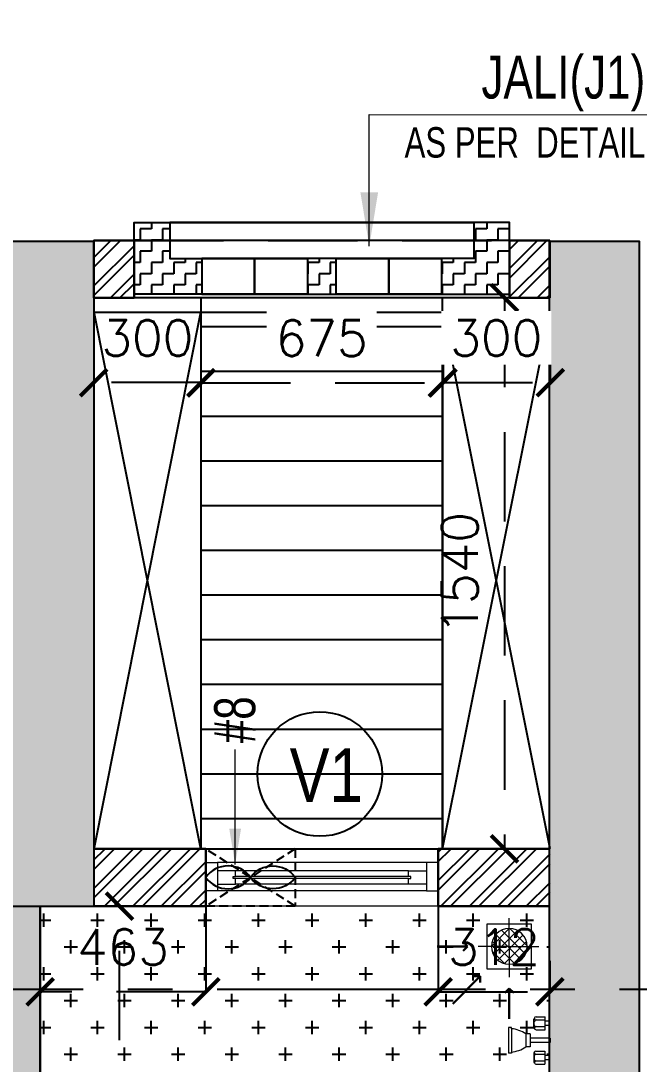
# Model space of a CAD drawing. Header units: millimetres. Extents: x 1180970 to 1231451, y -5737889 to -5695638.
# Drawn here: x 1197479 to 1199207, y -5712241 to -5709325 of the extents above; entities that cross this region are included whole.
import ezdxf
from ezdxf.enums import TextEntityAlignment as Align

# ---------------------------------------------------------------- set-up
doc = ezdxf.new("R2010")
doc.units = ezdxf.units.MM
doc.header["$LTSCALE"] = 1000
doc.header["$MEASUREMENT"] = 0
for name, pattern in [('3BHK-A$1$AUDIT_D_120904163729-0', [0]), ('3BHK-A$2$HIDDEN', [0.375, 0.25, -0.125]), ('AUDIT_D_120904163729-0', [0]), ('T8(T9 IS SIMILAR) - GROUND FLOOR - DIMENSION & TEXTING$0$HIDDEN', [0.375, 0.25, -0.125]), ('T8(T9 IS SIMILAR) - GROUND FLOOR ELEVATION$0$AUDIT_D_120904163729-0', [0]), ('T8(T9 IS SIMILAR) - GROUND FLOOR ELEVATION$1$HIDDEN', [0.375, 0.25, -0.125]), ('T8_REFUGE COLUMNS$0$CENTER2', [1.125, 0.75, -0.125, 0.125, -0.125])]:
    doc.linetypes.add(name, pattern=pattern)
doc.layers.get('0').update_dxf_attribs({"linetype": 'AUDIT_D_120904163729-0'})
for name, color, linetype, lineweight in [('3BHK-A$1$$1$a-TOI-fixtures', 251, 'Continuous', 0), ('3BHK-A$1$$1$A-WALL- 160', 6, 'Continuous', 30), ('3BHK-A$1$Ventilator', 5, 'Continuous', 0), ('3BHK-A$2$a-TOI-fixtures', 251, 'Continuous', 0), ('3BHK-A$2$A-WALL- 160', 6, 'Continuous', 30), ('T8(T9 IS SIMILAR) - GROUND FLOOR - DIMENSION & TEXTING$0$R0-18-10-2014-T1-1st Podium Floor Plan$0$Text', 2, 'Continuous', 0), ('T8(T9 IS SIMILAR) - GROUND FLOOR ELEVATION$0$ELE-1', 4, 'Continuous', 30), ('T8(T9 IS SIMILAR) - GROUND FLOOR$0$D&W', 8, 'Continuous', 25)]:
    doc.layers.add(name, color=color, linetype=linetype, lineweight=lineweight)
for name, color, linetype in [('3BHK-A$1$$1$CUT-OUT', 49, 'Continuous'), ('3BHK-A$1$A-HATCH -160', 251, '3BHK-A$1$AUDIT_D_120904163729-0'), ('3BHK-A$1$A-TOI SUNK 50MM', 8, 'Continuous'), ('3BHK-A$1$CUT-OUT', 49, 'Continuous'), ('3BHK-A$1$ELE 1', 1, 'Continuous'), ('T8(T9 IS SIMILAR) - GROUND FLOOR - DIMENSION & TEXTING$0$A-DIMENSIONS', 2, 'T8(T9 IS SIMILAR) - GROUND FLOOR - DIMENSION & TEXTING$0$HIDDEN'), ('T8(T9 IS SIMILAR) - GROUND FLOOR - DIMENSION & TEXTING$0$a-window-no', 125, 'Continuous'), ('T8(T9 IS SIMILAR) - GROUND FLOOR ELEVATION$0$A-WALL HATCH', 252, 'T8(T9 IS SIMILAR) - GROUND FLOOR ELEVATION$0$AUDIT_D_120904163729-0'), ('T8(T9 IS SIMILAR) - GROUND FLOOR ELEVATION$0$A-WALL-FEATURES', 6, 'T8(T9 IS SIMILAR) - GROUND FLOOR ELEVATION$0$AUDIT_D_120904163729-0'), ('T8_REFUGE COLUMNS$0$A-CENTERLINE', 193, 'T8_REFUGE COLUMNS$0$CENTER2'), ('T8_REFUGE COLUMNS$0$A-RCC COLS', 3, 'Continuous')]:
    doc.layers.add(name, color=color, linetype=linetype)
doc.layers.add('T8_REFUGE COLUMNS$0$COL-HATCH', color=7, linetype='Continuous', lineweight=25, true_color=0xa3a3a3)
doc.styles.add('3BHK-A$1$Romans 1', font='romans.shx', dxfattribs={"height": 100})
doc.styles.add('T8(T9 IS SIMILAR) - GROUND FLOOR - DIMENSION & TEXTING$0$ARIAL ARROW', font='swisscl.ttf')
doc.styles.add('T8(T9 IS SIMILAR) - GROUND FLOOR - DIMENSION & TEXTING$0$LODHA STANDERD', font='sanss___.ttf')
doc.styles.add('T8(T9 IS SIMILAR) - GROUND FLOOR - DIMENSION & TEXTING$0$Romans 1', font='romans.shx', dxfattribs={"height": 100})
doc.styles.add('T8(T9 IS SIMILAR) - GROUND FLOOR - DIMENSION & TEXTING$0$Tahoma', font='tahoma.ttf')
doc.dimstyles.new('3BHK-A$1$ALPINE S', dxfattribs={"dimscale": 0, "dimtxt": 100, "dimasz": 75, "dimexe": 0, "dimexo": 0, "dimgap": 75, "dimtad": 1, "dimdec": 0, "dimzin": 0, "dimdsep": 46, "dimtxsty": '3BHK-A$1$Romans 1', "dimblk": '3BHK-A$1$_ArchTick', "dimcen": 0.09, "dimclrd": 256, "dimclre": 256, "dimclrt": 7, "dimadec": 0, "dimazin": 0, "dimtfac": 1, "dimtdec": 0, "dimtofl": 0, "dimtmove": 1, "dimatfit": 0, "dimldrblk": '3BHK-A$1$_Open90', "dimfxl": 1, "dimtolj": 1, "dimtzin": 0, "dimarcsym": 0})
doc.dimstyles.new('T8(T9 IS SIMILAR) - GROUND FLOOR - DIMENSION & TEXTING$0$ALPINE S', dxfattribs={"dimscale": 0, "dimtxt": 100, "dimasz": 75, "dimexe": 0, "dimexo": 0, "dimgap": 75, "dimtad": 1, "dimdec": 0, "dimzin": 0, "dimdsep": 46, "dimtxsty": 'T8(T9 IS SIMILAR) - GROUND FLOOR - DIMENSION & TEXTING$0$Romans 1', "dimblk": 'T8(T9 IS SIMILAR) - GROUND FLOOR - DIMENSION & TEXTING$0$_ArchTick', "dimcen": 0.09, "dimclrd": 256, "dimclre": 256, "dimclrt": 7, "dimadec": 0, "dimazin": 0, "dimtfac": 1, "dimtdec": 0, "dimtofl": 0, "dimtmove": 1, "dimatfit": 0, "dimldrblk": 'T8(T9 IS SIMILAR) - GROUND FLOOR - DIMENSION & TEXTING$0$_Open90', "dimfxl": 1, "dimtolj": 1, "dimtzin": 0, "dimarcsym": 0})
doc.dimstyles.new('T8(T9 IS SIMILAR) - GROUND FLOOR - DIMENSION & TEXTING$0$SAMATA STD', dxfattribs={"dimtxt": 100, "dimasz": 50, "dimexe": 50, "dimexo": 50, "dimgap": 10, "dimtad": 0, "dimdec": 0, "dimrnd": 5, "dimzin": 0, "dimdsep": 46, "dimtxsty": 'T8(T9 IS SIMILAR) - GROUND FLOOR - DIMENSION & TEXTING$0$Tahoma', "dimblk": 'T8(T9 IS SIMILAR) - GROUND FLOOR - DIMENSION & TEXTING$0$_Origin2', "dimcen": -50, "dimdle": 50, "dimclrd": 7, "dimclre": 7, "dimclrt": 7, "dimadec": 0, "dimazin": 0, "dimtfac": 1, "dimtdec": 0, "dimtmove": 1, "dimatfit": 3, "dimfxl": 150, "dimtfill": 1, "dimtolj": 1, "dimtzin": 0, "dimlwd": -1, "dimlwe": -1, "dimarcsym": 0})
pattern_1 = [(45, (-0.65, 1285.594), (-39.77475644, 39.77475644), []), (45, (25.864, 1285.594), (-39.77475644, 39.77475644), [])]

# ---------------------------------------------------------------- blocks, each defined once
blk = doc.blocks.new('3BHK-A$1$$1$SH-flat-2')
at = {"layer": '3BHK-A$1$$1$a-TOI-fixtures'}
for p, q in [((14.6, 30), (14.7, 66)), ((39.9, 65.9), (14.7, 66)), ((45.9, 36.2), (45.9, 59)), ((0.1, 54), (14.6, 54)), ((0.1, 42), (14.6, 42)), ((39.7, 38.7), (14.5, 38.7)), ((39.8, 57.2), (14.6, 57.2)), ((39.8, 29.9), (14.6, 30)), ((43.4, 31.6), (44.7, 33.1)), ((44.6, 43), (44.6, 52.2)), ((108.4, -32.8), (108.5, 32.4)), ((108.5, 35.8), (116.3, 35.8)), ((108.5, 32.4), (108.5, 35.8)), ((116.2, -36.2), (116.3, 35.8)), ((0, -6), (0, 6)), ((0, 6), (56.3, 5.9)), ((56.2, -18.1), (56.3, 17.9)), ((56.3, 17.9), (68.3, 17.9)), ((68.2, -18.1), (68.3, 17.9)), ((0, -6), (56.3, -6.1)), ((56.2, -18.1), (68.2, -18.1)), ((-0.1, -42), (14.4, -42)), ((-0.1, -54), (14.4, -54)), ((39.5, -57.3), (14.3, -57.3)), ((14.5, -30), (14.4, -66)), ((39.6, -38.8), (14.4, -38.8)), ((39.7, -30.1), (14.5, -30)), ((43.3, -31.7), (44.6, -33.3)), ((44.4, -43.2), (44.4, -52.4)), ((45.7, -36.4), (45.7, -59.2)), ((108.4, -32.8), (108.4, -36.2)), ((108.4, -36.2), (116.2, -36.2)), ((39.6, -66.1), (14.4, -66))]:
    blk.add_line(p, q, dxfattribs=at)
for centre, radius, start, end in [((39.8, 62), 4.8, 269.8776, 359.8776), ((39.9, 61.1), 4.8, 359.8776, 89.8776), ((41.1, 59), 4.8, 359.8776, 46.4449), ((39.8, 43.5), 4.8, 269.8776, 359.8776), ((39.7, 33.9), 4.8, 359.8776, 89.8776), ((39.8, 52.2), 4.8, 359.8776, 89.8776), ((39.8, 34.7), 4.8, 269.8776, 359.8776), ((41.1, 36.2), 4.8, 319.2258, 359.8776), ((114.8, -47.9), 80.5, 94.4595, 125.2375), ((115, 47.4), 80.5, 234.5177, 265.2957), ((39.5, -52.4), 4.8, 269.8776, 359.8776), ((39.5, -62.1), 4.8, 359.8776, 89.8776), ((39.6, -34), 4.8, 269.8776, 359.8776), ((39.6, -43.6), 4.8, 359.8776, 89.8776), ((39.7, -34.9), 4.8, 359.8776, 89.8776), ((40.9, -36.4), 4.8, 359.8776, 40.5294), ((39.6, -61.3), 4.8, 269.8776, 359.8776), ((40.9, -59.2), 4.8, 313.3103, 359.8776)]:
    blk.add_arc(centre, radius, start, end, dxfattribs=at)
blk = doc.blocks.new('3BHK-A$1$V1')
at = {"layer": '3BHK-A$1$Ventilator'}
for p, q in [((1139503.9, -5700057.1), (1140153.9, -5700057.1)), ((1139503.9, -5700217.1), (1140153.9, -5700217.1))]:
    blk.add_line(p, q, dxfattribs=at)
at = {"layer": '3BHK-A$1$Ventilator', "color": 8}
for p, q in [((1139536.9, -5700094.6), (1140120.9, -5700094.6)), ((1139586.9, -5700118.3), (1140070.9, -5700118.3)), ((1139586.9, -5700155.8), (1140070.9, -5700155.8)), ((1139536.9, -5700174.6), (1140120.9, -5700174.6))]:
    blk.add_line(p, q, dxfattribs=at)
at = {"layer": '3BHK-A$1$Ventilator', "color": 5}
for p, q in [((1139586.9, -5700134.1), (1140070.9, -5700134.1)), ((1139586.9, -5700140.1), (1140070.9, -5700140.1))]:
    blk.add_line(p, q, dxfattribs=at)
at = {"layer": '3BHK-A$1$Ventilator', "color": 4}
for points in [[(1139503.9, -5700094.6), (1139536.9, -5700094.6), (1139536.9, -5700174.6), (1139503.9, -5700174.6)], [(1140153.9, -5700094.6), (1140120.9, -5700094.6), (1140120.9, -5700174.6), (1140153.9, -5700174.6)], [(1139586.9, -5700134.1), (1139586.9, -5700118.3), (1139536.9, -5700118.3), (1139536.9, -5700155.8), (1139586.9, -5700155.8), (1139586.9, -5700140.1), (1139580.9, -5700140.1), (1139580.9, -5700134.1)], [(1140070.9, -5700134.1), (1140070.9, -5700118.3), (1140120.9, -5700118.3), (1140120.9, -5700155.8), (1140070.9, -5700155.8), (1140070.9, -5700140.1), (1140076.9, -5700140.1), (1140076.9, -5700134.1)]]:
    blk.add_lwpolyline(points, close=True, dxfattribs=at)
blk = doc.blocks.new('3BHK-A$1$_ArchTick')
at = {"color": 0, "linetype": 'ByBlock', "const_width": 0.15}
blk.add_lwpolyline([(-0.5, -0.5), (0.5, 0.5)], dxfattribs=at)
blk = doc.blocks.new('3BHK-A$1$_Open90')
at = {"color": 0, "linetype": 'ByBlock', "lineweight": -2}
for p, q in [((0, 0), (-1, 0)), ((-0.5, 0.5), (0, 0)), ((0, 0), (-0.5, -0.5))]:
    blk.add_line(p, q, dxfattribs=at)
blk = doc.blocks.new('T8_REFUGE COLUMNS')
at = {"layer": 'T8_REFUGE COLUMNS$0$COL-HATCH', "linetype": 'ByBlock'}
h = blk.add_hatch(color=256, dxfattribs=at)
h.dxf.hatch_style = 1
h.paths.add_polyline_path([(1197682.1, -5711799.9), (1197432.1, -5711799.9), (1197432.1, -5709939.9), (1197682.1, -5709939.9)])
h = blk.add_hatch(color=256, dxfattribs=at)
h.dxf.hatch_style = 1
h.paths.add_polyline_path([(1198957.1, -5709939.9), (1199207.1, -5709939.9), (1199207.1, -5714149.9), (1198957.1, -5714149.9)])
at = {"layer": 'T8_REFUGE COLUMNS$0$A-CENTERLINE'}
blk.add_line((1223527.8, -5712032.4), (1182137.1, -5712032.4), dxfattribs=at)
at = {"layer": 'T8_REFUGE COLUMNS$0$A-RCC COLS', "linetype": 'ByBlock'}
for points in [[(1197682.1, -5711799.9), (1197432.1, -5711799.9), (1197432.1, -5709939.9), (1197682.1, -5709939.9)], [(1198957.1, -5709939.9), (1199207.1, -5709939.9), (1199207.1, -5714149.9), (1198957.1, -5714149.9)]]:
    blk.add_lwpolyline(points, close=True, dxfattribs=at)
blk = doc.blocks.new('T8(T9 IS SIMILAR) - GROUND FLOOR ELEVATION$0$JG')
at = {"layer": 'T8(T9 IS SIMILAR) - GROUND FLOOR ELEVATION$0$A-WALL HATCH', "linetype": 'ByBlock'}
h = blk.add_hatch(dxfattribs=at)
h.set_pattern_fill('ZIGZAG', color=256, scale=250)
h.set_pattern_definition([(0, (0, 0), (31.25, 31.25), [31.25, -31.25]), (90, (31.25, 0), (-31.25, 31.25), [31.25, -31.25])])
h.paths.add_polyline_path([(1133312.3, -5722820.5), (1133392.5, -5722820.5), (1133392.5, -5722720.5), (1133312.3, -5722720.5)])
edge = h.paths.add_edge_path()
edge.add_line((1133877.2, -5722870.5), (1133877.2, -5722920.5))
edge.add_line((1133877.2, -5722920.5), (1133777.2, -5722920.5))
edge.add_line((1133777.2, -5722920.5), (1133777.2, -5722870.5))
edge.add_line((1133777.2, -5722870.5), (1133777.2, -5722820.5))
edge.add_line((1133777.2, -5722820.5), (1133687.4, -5722820.5))
edge.add_line((1133687.4, -5722820.5), (1133687.4, -5722720.5))
edge.add_line((1133687.4, -5722720.5), (1133877.2, -5722720.6))
edge.add_line((1133877.2, -5722720.6), (1133877.2, -5722870.5))
edge.add_line((1132827.4, -5722870.5), (1132827.4, -5722920.5))
edge.add_line((1132827.4, -5722920.5), (1132927.4, -5722920.5))
edge.add_line((1132927.4, -5722920.5), (1132927.4, -5722870.5))
edge.add_line((1132927.4, -5722870.5), (1132927.4, -5722820.5))
edge.add_line((1132927.4, -5722820.5), (1133017.4, -5722820.5))
edge.add_line((1133017.4, -5722820.5), (1133017.4, -5722720.5))
edge.add_line((1133017.4, -5722720.5), (1132827.4, -5722720.5))
edge.add_line((1132827.4, -5722720.5), (1132827.4, -5722870.5))
at = {"layer": 'T8(T9 IS SIMILAR) - GROUND FLOOR ELEVATION$0$A-WALL-FEATURES', "color": 3, "elevation": -1.3}
for points in [[(1132827.4, -5722870.5), (1132827.4, -5722870.5), (1132827.4, -5722920.5), (1132927.4, -5722920.5), (1132927.4, -5722870.5), (1132927.4, -5722820.5), (1133017.4, -5722820.5), (1133017.4, -5722720.5), (1132827.4, -5722720.5), (1132827.4, -5722870.5)], [(1133877.2, -5722870.5), (1133877.2, -5722870.5), (1133877.2, -5722920.5), (1133777.2, -5722920.5), (1133777.2, -5722870.5), (1133777.2, -5722820.5), (1133687.4, -5722820.5), (1133687.4, -5722720.5), (1133877.2, -5722720.6), (1133877.2, -5722870.5)]]:
    blk.add_lwpolyline(points, dxfattribs=at)
blk.add_lwpolyline([(1133312.3, -5722820.5), (1133392.5, -5722820.5), (1133392.5, -5722720.5), (1133312.3, -5722720.5)], close=True, dxfattribs=at)
at = {"layer": 'T8(T9 IS SIMILAR) - GROUND FLOOR ELEVATION$0$ELE-1', "color": 5}
for p, q in [((1133017.4, -5722720.5, -1.3), (1133312.3, -5722720.5, -1.3)), ((1133164.8, -5722820.5, -1.3), (1133164.8, -5722720.5, -1.3)), ((1133687.4, -5722720.5, -1.3), (1133392.5, -5722720.5, -1.3)), ((1133539.9, -5722820.5, -1.3), (1133539.9, -5722720.5, -1.3)), ((1133312.3, -5722820.5, -1.3), (1133017.4, -5722820.5, -1.3)), ((1133392.5, -5722820.5, -1.3), (1133687.4, -5722820.5, -1.3)), ((1132927.4, -5722920.5, -1.3), (1133777.2, -5722920.5, -1.3))]:
    blk.add_line(p, q, dxfattribs=at)
at = {"layer": 'T8(T9 IS SIMILAR) - GROUND FLOOR ELEVATION$0$ELE-1', "color": 5, "linetype": 'T8(T9 IS SIMILAR) - GROUND FLOOR ELEVATION$1$HIDDEN'}
blk.add_line((1133877.2, -5722870.5, -1.3), (1132827.4, -5722870.5, -1.3), dxfattribs=at)
blk = doc.blocks.new('T8(T9 IS SIMILAR) - GROUND FLOOR ELEVATION')
at = {"layer": 'T8(T9 IS SIMILAR) - GROUND FLOOR ELEVATION$0$A-WALL-FEATURES', "linetype": 'ByBlock', "rotation": 180}
blk.add_blockref('T8(T9 IS SIMILAR) - GROUND FLOOR ELEVATION$0$JG', (2331672.1, -11432809, 1.2), dxfattribs=at)
blk = doc.blocks.new('T8(T9 IS SIMILAR) - GROUND FLOOR - DIMENSION & TEXTING$0$_ArchTick')
at = {"color": 0, "linetype": 'ByBlock', "const_width": 0.15}
blk.add_lwpolyline([(-0.5, -0.5), (0.5, 0.5)], dxfattribs=at)
blk = doc.blocks.new('*D586')
at = {"layer": 'T8(T9 IS SIMILAR) - GROUND FLOOR - DIMENSION & TEXTING$0$A-DIMENSIONS', "linetype": 'T8(T9 IS SIMILAR) - GROUND FLOOR - DIMENSION & TEXTING$0$HIDDEN', "lineweight": -2, "transparency": 16777216}
for p, q in [((1198645.6, -5711799.2), (1198645.6, -5712038.6)), ((1198957.3, -5711952.4), (1198957.3, -5712038.6))]:
    blk.add_line(p, q, dxfattribs=at)
at = {"layer": 'T8(T9 IS SIMILAR) - GROUND FLOOR - DIMENSION & TEXTING$0$A-DIMENSIONS', "lineweight": -2, "transparency": 16777216}
blk.add_line((1198645.6, -5712038.6), (1198957.3, -5712038.6), dxfattribs=at)
at = {"layer": 'T8(T9 IS SIMILAR) - GROUND FLOOR - DIMENSION & TEXTING$0$A-DIMENSIONS', "linetype": 'ByBlock', "lineweight": -2, "transparency": 16777216, "xscale": 75, "yscale": 75, "zscale": 75, "rotation": 180}
blk.add_blockref('T8(T9 IS SIMILAR) - GROUND FLOOR - DIMENSION & TEXTING$0$_ArchTick', (1198645.6, -5712038.6), dxfattribs=at)
at = {"layer": 'T8(T9 IS SIMILAR) - GROUND FLOOR - DIMENSION & TEXTING$0$A-DIMENSIONS', "linetype": 'ByBlock', "lineweight": -2, "transparency": 16777216, "xscale": 75, "yscale": 75, "zscale": 75}
blk.add_blockref('T8(T9 IS SIMILAR) - GROUND FLOOR - DIMENSION & TEXTING$0$_ArchTick', (1198957.3, -5712038.6), dxfattribs=at)
at = {"layer": 'T8(T9 IS SIMILAR) - GROUND FLOOR - DIMENSION & TEXTING$0$A-DIMENSIONS', "color": 7, "linetype": 'ByBlock', "transparency": 16777216, "insert": (1198801.4, -5711913.6), "char_height": 100, "attachment_point": 5, "style": 'T8(T9 IS SIMILAR) - GROUND FLOOR - DIMENSION & TEXTING$0$Romans 1'}
blk.add_mtext('\\A1;312', dxfattribs=at)
blk = doc.blocks.new('T8(T9 IS SIMILAR) - GROUND FLOOR - DIMENSION & TEXTING$0$_Open90')
at = {"color": 0, "linetype": 'ByBlock', "lineweight": -2}
for p, q in [((-0.5, 0.5), (0, 0)), ((0, 0), (-1, 0)), ((0, 0), (-0.5, -0.5))]:
    blk.add_line(p, q, dxfattribs=at)
blk = doc.blocks.new('*D587')
at = {"layer": 'T8(T9 IS SIMILAR) - GROUND FLOOR - DIMENSION & TEXTING$0$A-DIMENSIONS', "linetype": 'T8(T9 IS SIMILAR) - GROUND FLOOR - DIMENSION & TEXTING$0$HIDDEN', "lineweight": -2, "transparency": 16777216}
for p, q in [((1197995.6, -5711799.1), (1197995.6, -5712038.6)), ((1197532.3, -5711952.4), (1197532.3, -5712038.6))]:
    blk.add_line(p, q, dxfattribs=at)
at = {"layer": 'T8(T9 IS SIMILAR) - GROUND FLOOR - DIMENSION & TEXTING$0$A-DIMENSIONS', "lineweight": -2, "transparency": 16777216}
blk.add_line((1197995.6, -5712038.6), (1197532.3, -5712038.6), dxfattribs=at)
at = {"layer": 'T8(T9 IS SIMILAR) - GROUND FLOOR - DIMENSION & TEXTING$0$A-DIMENSIONS', "linetype": 'ByBlock', "lineweight": -2, "transparency": 16777216, "xscale": 75, "yscale": 75, "zscale": 75, "rotation": 180}
blk.add_blockref('T8(T9 IS SIMILAR) - GROUND FLOOR - DIMENSION & TEXTING$0$_ArchTick', (1197532.3, -5712038.6), dxfattribs=at)
at = {"layer": 'T8(T9 IS SIMILAR) - GROUND FLOOR - DIMENSION & TEXTING$0$A-DIMENSIONS', "linetype": 'ByBlock', "lineweight": -2, "transparency": 16777216, "xscale": 75, "yscale": 75, "zscale": 75}
blk.add_blockref('T8(T9 IS SIMILAR) - GROUND FLOOR - DIMENSION & TEXTING$0$_ArchTick', (1197995.6, -5712038.6), dxfattribs=at)
at = {"layer": 'T8(T9 IS SIMILAR) - GROUND FLOOR - DIMENSION & TEXTING$0$A-DIMENSIONS', "color": 7, "linetype": 'ByBlock', "transparency": 16777216, "insert": (1197763.9, -5711913.6), "char_height": 100, "attachment_point": 5, "style": 'T8(T9 IS SIMILAR) - GROUND FLOOR - DIMENSION & TEXTING$0$Romans 1'}
blk.add_mtext('\\A1;463', dxfattribs=at)
blk = doc.blocks.new('*D588')
at = {"layer": 'T8(T9 IS SIMILAR) - GROUND FLOOR - DIMENSION & TEXTING$0$A-DIMENSIONS', "linetype": 'T8(T9 IS SIMILAR) - GROUND FLOOR - DIMENSION & TEXTING$0$HIDDEN', "lineweight": -2, "transparency": 16777216}
for p, q in [((1197864, -5711799.1), (1197754.5, -5711799.1)), ((1197864, -5714048.8), (1197754.5, -5714048.8))]:
    blk.add_line(p, q, dxfattribs=at)
at = {"layer": 'T8(T9 IS SIMILAR) - GROUND FLOOR - DIMENSION & TEXTING$0$A-DIMENSIONS', "lineweight": -2, "transparency": 16777216}
blk.add_line((1197754.5, -5714048.8), (1197754.5, -5711799.1), dxfattribs=at)
at = {"layer": 'T8(T9 IS SIMILAR) - GROUND FLOOR - DIMENSION & TEXTING$0$A-DIMENSIONS', "linetype": 'ByBlock', "lineweight": -2, "transparency": 16777216, "xscale": 75, "yscale": 75, "zscale": 75}
for p, rotation in [((1197754.5, -5711799.1), 90), ((1197754.5, -5714048.8), 270)]:
    blk.add_blockref('T8(T9 IS SIMILAR) - GROUND FLOOR - DIMENSION & TEXTING$0$_ArchTick', p, dxfattribs=dict(at, rotation=rotation))
at = {"layer": 'T8(T9 IS SIMILAR) - GROUND FLOOR - DIMENSION & TEXTING$0$A-DIMENSIONS', "color": 7, "linetype": 'ByBlock', "transparency": 16777216, "insert": (1197629.5, -5712924), "char_height": 100, "attachment_point": 5, "rotation": 90, "style": 'T8(T9 IS SIMILAR) - GROUND FLOOR - DIMENSION & TEXTING$0$Romans 1'}
blk.add_mtext('\\A1;2250', dxfattribs=at)
blk = doc.blocks.new('*D533')
at = {"layer": 'T8(T9 IS SIMILAR) - GROUND FLOOR - DIMENSION & TEXTING$0$A-DIMENSIONS', "linetype": 'T8(T9 IS SIMILAR) - GROUND FLOOR - DIMENSION & TEXTING$0$HIDDEN', "lineweight": -2, "transparency": 16777216}
for p, q in [((1198901, -5710098.8), (1198831, -5710098.8)), ((1198900.8, -5711639.2), (1198831, -5711639.2))]:
    blk.add_line(p, q, dxfattribs=at)
at = {"layer": 'T8(T9 IS SIMILAR) - GROUND FLOOR - DIMENSION & TEXTING$0$A-DIMENSIONS', "lineweight": -2, "transparency": 16777216}
blk.add_line((1198831, -5710098.8), (1198831, -5711639.2), dxfattribs=at)
at = {"layer": 'T8(T9 IS SIMILAR) - GROUND FLOOR - DIMENSION & TEXTING$0$A-DIMENSIONS', "linetype": 'ByBlock', "lineweight": -2, "transparency": 16777216, "xscale": 75, "yscale": 75, "zscale": 75}
for p, rotation in [((1198831, -5710098.8), 90), ((1198831, -5711639.2), 270)]:
    blk.add_blockref('T8(T9 IS SIMILAR) - GROUND FLOOR - DIMENSION & TEXTING$0$_ArchTick', p, dxfattribs=dict(at, rotation=rotation))
at = {"layer": 'T8(T9 IS SIMILAR) - GROUND FLOOR - DIMENSION & TEXTING$0$A-DIMENSIONS', "color": 7, "linetype": 'ByBlock', "transparency": 16777216, "insert": (1198706, -5710869), "char_height": 100, "attachment_point": 5, "rotation": 90, "style": 'T8(T9 IS SIMILAR) - GROUND FLOOR - DIMENSION & TEXTING$0$Romans 1'}
blk.add_mtext('\\A1;1540', dxfattribs=at)
blk = doc.blocks.new('T8(T9 IS SIMILAR) - GROUND FLOOR - DIMENSION & TEXTING$0$WINDOW TAG')
at = {"layer": 'T8(T9 IS SIMILAR) - GROUND FLOOR - DIMENSION & TEXTING$0$a-window-no'}
blk.add_circle((0, 0), 174.1, dxfattribs=at)
at = {"layer": 'T8(T9 IS SIMILAR) - GROUND FLOOR - DIMENSION & TEXTING$0$a-window-no', "style": 'T8(T9 IS SIMILAR) - GROUND FLOOR - DIMENSION & TEXTING$0$LODHA STANDERD'}
blk.add_attdef('WINDOW', text='', height=150, dxfattribs=at).set_placement((11.3, 2.8), align=Align.MIDDLE_CENTER)
blk = doc.blocks.new('T8(T9 IS SIMILAR) - GROUND FLOOR - DIMENSION & TEXTING$0$_Origin2')
at = {"color": 0, "linetype": 'ByBlock', "lineweight": -2}
blk.add_line((-0.5, 0), (-1, 0), dxfattribs=at)
for radius in [0.5, 0.25]:
    blk.add_circle((0, 0), radius, dxfattribs=at)
blk = doc.blocks.new('*D427')
at = {"layer": 'T8(T9 IS SIMILAR) - GROUND FLOOR - DIMENSION & TEXTING$0$A-DIMENSIONS', "linetype": 'T8(T9 IS SIMILAR) - GROUND FLOOR - DIMENSION & TEXTING$0$HIDDEN', "lineweight": -2, "transparency": 16777216}
for p, q in [((1197682.4, -5710098.5), (1197682.4, -5710335.8)), ((1197982.1, -5710138.3), (1197982.1, -5710335.8))]:
    blk.add_line(p, q, dxfattribs=at)
at = {"layer": 'T8(T9 IS SIMILAR) - GROUND FLOOR - DIMENSION & TEXTING$0$A-DIMENSIONS', "lineweight": -2, "transparency": 16777216}
blk.add_line((1197982.1, -5710335.8), (1197682.4, -5710335.8), dxfattribs=at)
at = {"layer": 'T8(T9 IS SIMILAR) - GROUND FLOOR - DIMENSION & TEXTING$0$A-DIMENSIONS', "linetype": 'ByBlock', "lineweight": -2, "transparency": 16777216, "xscale": 75, "yscale": 75, "zscale": 75, "rotation": 180}
blk.add_blockref('T8(T9 IS SIMILAR) - GROUND FLOOR - DIMENSION & TEXTING$0$_ArchTick', (1197682.4, -5710335.8), dxfattribs=at)
at = {"layer": 'T8(T9 IS SIMILAR) - GROUND FLOOR - DIMENSION & TEXTING$0$A-DIMENSIONS', "linetype": 'ByBlock', "lineweight": -2, "transparency": 16777216, "xscale": 75, "yscale": 75, "zscale": 75}
blk.add_blockref('T8(T9 IS SIMILAR) - GROUND FLOOR - DIMENSION & TEXTING$0$_ArchTick', (1197982.1, -5710335.8), dxfattribs=at)
at = {"layer": 'T8(T9 IS SIMILAR) - GROUND FLOOR - DIMENSION & TEXTING$0$A-DIMENSIONS', "color": 7, "linetype": 'ByBlock', "transparency": 16777216, "insert": (1197832.3, -5710210.8), "char_height": 100, "attachment_point": 5, "style": 'T8(T9 IS SIMILAR) - GROUND FLOOR - DIMENSION & TEXTING$0$Romans 1'}
blk.add_mtext('\\A1;300', dxfattribs=at)
blk = doc.blocks.new('*D428')
at = {"layer": 'T8(T9 IS SIMILAR) - GROUND FLOOR - DIMENSION & TEXTING$0$A-DIMENSIONS', "linetype": 'T8(T9 IS SIMILAR) - GROUND FLOOR - DIMENSION & TEXTING$0$HIDDEN', "lineweight": -2, "transparency": 16777216}
for p, q in [((1197982.1, -5710138.2), (1197982.1, -5710336.5)), ((1198657.1, -5710139), (1198657.1, -5710336.5))]:
    blk.add_line(p, q, dxfattribs=at)
at = {"layer": 'T8(T9 IS SIMILAR) - GROUND FLOOR - DIMENSION & TEXTING$0$A-DIMENSIONS', "lineweight": -2, "transparency": 16777216}
blk.add_line((1197982.1, -5710336.5), (1198657.1, -5710336.5), dxfattribs=at)
at = {"layer": 'T8(T9 IS SIMILAR) - GROUND FLOOR - DIMENSION & TEXTING$0$A-DIMENSIONS', "linetype": 'ByBlock', "lineweight": -2, "transparency": 16777216, "xscale": 75, "yscale": 75, "zscale": 75, "rotation": 180}
blk.add_blockref('T8(T9 IS SIMILAR) - GROUND FLOOR - DIMENSION & TEXTING$0$_ArchTick', (1197982.1, -5710336.5), dxfattribs=at)
at = {"layer": 'T8(T9 IS SIMILAR) - GROUND FLOOR - DIMENSION & TEXTING$0$A-DIMENSIONS', "linetype": 'ByBlock', "lineweight": -2, "transparency": 16777216, "xscale": 75, "yscale": 75, "zscale": 75}
blk.add_blockref('T8(T9 IS SIMILAR) - GROUND FLOOR - DIMENSION & TEXTING$0$_ArchTick', (1198657.1, -5710336.5), dxfattribs=at)
at = {"layer": 'T8(T9 IS SIMILAR) - GROUND FLOOR - DIMENSION & TEXTING$0$A-DIMENSIONS', "color": 7, "linetype": 'ByBlock', "transparency": 16777216, "insert": (1198319.6, -5710211.5), "char_height": 100, "attachment_point": 5, "style": 'T8(T9 IS SIMILAR) - GROUND FLOOR - DIMENSION & TEXTING$0$Romans 1', "bg_fill": 3, "box_fill_scale": 1.25, "bg_fill_color": 256, "bg_fill_true_color": 13158600, "bg_fill_transparency": 0}
blk.add_mtext('\\A1;675', dxfattribs=at)
blk = doc.blocks.new('*D429')
at = {"layer": 'T8(T9 IS SIMILAR) - GROUND FLOOR - DIMENSION & TEXTING$0$A-DIMENSIONS', "linetype": 'T8(T9 IS SIMILAR) - GROUND FLOOR - DIMENSION & TEXTING$0$HIDDEN', "lineweight": -2, "transparency": 16777216}
for p, q in [((1198659.3, -5710138.3), (1198659.3, -5710335.8)), ((1198958.9, -5710138.3), (1198958.9, -5710335.8))]:
    blk.add_line(p, q, dxfattribs=at)
at = {"layer": 'T8(T9 IS SIMILAR) - GROUND FLOOR - DIMENSION & TEXTING$0$A-DIMENSIONS', "lineweight": -2, "transparency": 16777216}
blk.add_line((1198659.3, -5710335.8), (1198958.9, -5710335.8), dxfattribs=at)
at = {"layer": 'T8(T9 IS SIMILAR) - GROUND FLOOR - DIMENSION & TEXTING$0$A-DIMENSIONS', "color": 7, "linetype": 'ByBlock', "transparency": 16777216, "insert": (1198808.1, -5710210.8), "char_height": 100, "attachment_point": 5, "style": 'T8(T9 IS SIMILAR) - GROUND FLOOR - DIMENSION & TEXTING$0$Romans 1', "bg_fill": 3, "box_fill_scale": 1.25, "bg_fill_color": 256, "bg_fill_true_color": 13158600, "bg_fill_transparency": 0}
blk.add_mtext('\\A1;300', dxfattribs=at)
at = {"layer": 'T8(T9 IS SIMILAR) - GROUND FLOOR - DIMENSION & TEXTING$0$A-DIMENSIONS', "linetype": 'ByBlock', "lineweight": -2, "transparency": 16777216, "xscale": 75, "yscale": 75, "zscale": 75, "rotation": 180}
blk.add_blockref('T8(T9 IS SIMILAR) - GROUND FLOOR - DIMENSION & TEXTING$0$_ArchTick', (1198659.3, -5710335.8), dxfattribs=at)
at = {"layer": 'T8(T9 IS SIMILAR) - GROUND FLOOR - DIMENSION & TEXTING$0$A-DIMENSIONS', "linetype": 'ByBlock', "lineweight": -2, "transparency": 16777216, "xscale": 75, "yscale": 75, "zscale": 75}
blk.add_blockref('T8(T9 IS SIMILAR) - GROUND FLOOR - DIMENSION & TEXTING$0$_ArchTick', (1198958.9, -5710335.8), dxfattribs=at)
blk = doc.blocks.new('3BHK-A$1$A$C1DA736AB')
at = {"layer": '3BHK-A$2$a-TOI-fixtures', "linetype": 'ByBlock'}
for points in [[(117, 0.4, 0), (202.3, 0.4, 0)], [(81.7, -82.8, 0), (158.2, -159.9, 0)], [(0.4, -117, 0), (0.4, -202.3, 0)]]:
    blk.add_leader(points, dimstyle='3BHK-A$1$ALPINE S', override={"dimscale": 1, "dimasz": 25, "dimtad": 0, "dimfxl": 5, "dimtfill": 1, "dimarcsym": 1}, dxfattribs=at)
blk = doc.blocks.new('3BHK-A$1$Type-A-First Floor Plan-bottom-up$0$FLOOR TRAP-flat-6')
at = {"layer": '3BHK-A$2$a-TOI-fixtures'}
h = blk.add_hatch(dxfattribs=at)
h.set_pattern_fill('ACET-2D-_USER', color=256, scale=20, angle=45, style=0, double=1, pattern_type=0)
h.set_pattern_definition([(45, (-789896.981, 5385770.066), (-14.142135624, 14.142135624), []), (135, (-789896.981, 5385770.066), (-14.142135624, -14.142135624), [])])
edge = h.paths.add_edge_path()
edge.add_arc((150, 150), 50, 0, 360)
for q in [(150, 228.6), (67.6, 150), (237.4, 150), (150, 63.6)]:
    blk.add_line((150, 150), q, dxfattribs=at)
blk.add_lwpolyline([(87.5, 212.5), (212.5, 212.5), (212.5, 87.5), (87.5, 87.5)], close=True, dxfattribs=at)
blk.add_circle((150, 150), 50, dxfattribs=at)
at = {"layer": '3BHK-A$2$A-WALL- 160', "linetype": 'ByBlock'}
blk.add_blockref('3BHK-A$1$A$C1DA736AB', (149.6, 149.6, 0), dxfattribs=at)
blk = doc.blocks.new('3BHK-A')
at = {"layer": '3BHK-A$1$A-HATCH -160', "linetype": 'ByBlock'}
h = blk.add_hatch(dxfattribs=at)
h.set_pattern_fill('ZIGZAG', color=256, scale=250)
h.set_pattern_definition([(9e-15, (1e-08, 0), (31.25, 31.25), [31.25, -31.25]), (90, (31.25, 0), (-31.25, 31.25), [31.25, -31.25])])
h.paths.add_polyline_path([(1185182.8, -5714749.5), (1186532.7, -5714749.5), (1186532.7, -5714149.5), (1186632.7, -5714149.5), (1186632.7, -5714749.5), (1188712.7, -5714749.5), (1188712.7, -5714049.5), (1189032.5, -5714049.5), (1189032.5, -5714149.5), (1188812.7, -5714149.5), (1188812.7, -5715449.5), (1189032.5, -5715449.5), (1189032.5, -5715549.5), (1188712.7, -5715549.5), (1188712.7, -5714849.5), (1186632.7, -5714849.5), (1186632.7, -5715664.5), (1186532.7, -5715664.5), (1186532.7, -5714849.5), (1185182.8, -5714849.5)])
h.paths.add_polyline_path([(1185182.8, -5713249.5), (1185782.7, -5713249.5), (1185782.7, -5713149.5), (1185182.8, -5713149.5)])
h.paths.add_polyline_path([(1186532.7, -5710699.5), (1186632.7, -5710699.5), (1186632.7, -5713249.5), (1186532.7, -5713249.5)])
h.paths.add_polyline_path([(1186532.7, -5717399.5), (1186632.7, -5717399.5), (1186632.7, -5716414.5), (1186532.7, -5716414.5)])
h.paths.add_polyline_path([(1194902.2, -5715375), (1194082.3, -5715375), (1194082.3, -5715475), (1194902.2, -5715475)])
h.paths.add_polyline_path([(1195782.2, -5715375), (1196682.2, -5715375), (1196682.2, -5715475), (1195782.2, -5715475)])
h.paths.add_polyline_path([(1194132.5, -5714149.9), (1196532.4, -5714149.9), (1196532.4, -5714049.9), (1194132.5, -5714049.9)])
h.paths.add_polyline_path([(1197432.4, -5711800.2), (1197532.4, -5711800.2), (1197532.4, -5714149.9), (1197432.4, -5714149.9)])
h.paths.add_polyline_path([(1198282.4, -5714149.9), (1198958.7, -5714149.9), (1198958.7, -5714049.9), (1198282.4, -5714049.9)])
h.paths.add_polyline_path([(1196871.9, -5720208.6), (1196082.2, -5720209.7), (1196082.3, -5720109.7), (1196082.2, -5720109.7), (1196182.2, -5720109.7), (1196871.9, -5720108.6)])
h.paths.add_polyline_path([(1193397.2, -5709939.9), (1193882.3, -5709939.6), (1193882.3, -5710040.1), (1193397.3, -5710040.1)])
h.paths.add_polyline_path([(1186632.7, -5708554.7), (1187192.3, -5708554.8), (1187192.3, -5708654.7), (1186632.7, -5708654.7)])
h.paths.add_polyline_path([(1194182.3, -5715724), (1194082.3, -5715724), (1194082.3, -5715474), (1194182.3, -5715474)])
h = blk.add_hatch(dxfattribs=at)
h.set_pattern_fill('ANSI32', color=256, scale=150)
h.set_pattern_definition(pattern_1)
h.paths.add_polyline_path([(1197682.4, -5709940), (1197794.9, -5709940), (1197794.9, -5710099.8), (1197682.4, -5710099.8)])
h = blk.add_hatch(dxfattribs=at)
h.set_pattern_fill('ANSI32', color=256, scale=150)
h.set_pattern_definition(pattern_1)
h.paths.add_polyline_path([(1198844.9, -5710099.8), (1198957.4, -5710099.8), (1198957.4, -5709939.8), (1198844.9, -5709939.8)])
h = blk.add_hatch(dxfattribs=at)
h.set_pattern_fill('ANSI32', color=256, scale=150)
h.paths.add_polyline_path([(1197682.4, -5711640.4), (1197995.6, -5711640.4), (1197995.6, -5711800.4), (1197682.4, -5711800.4)])
h = blk.add_hatch(dxfattribs=at)
h.set_pattern_fill('ANSI32', color=256, scale=150)
h.set_pattern_definition(pattern_1)
h.paths.add_polyline_path([(1198645.6, -5711640.4), (1198958.7, -5711640.4), (1198958.7, -5711800.4), (1198645.6, -5711800.4)])
at = {"layer": '3BHK-A$1$A-TOI SUNK 50MM'}
h = blk.add_hatch(dxfattribs=at)
h.set_pattern_fill('CROSS', color=256, scale=300, style=0)
h.set_pattern_definition([(9e-15, (-0.65, 1286.84), (75, 75), [37.5, -112.5]), (90, (18.1, 1268.09), (-75, 75), [37.5, -112.5])])
h.paths.add_polyline_path([(1197532.4, -5711799.2), (1198958.7, -5711799.2), (1198958.7, -5714049.9), (1197532.4, -5714049.9)])
at = {"layer": '3BHK-A$1$CUT-OUT'}
h = blk.add_hatch(dxfattribs=at)
h.set_pattern_fill('ANSI31', color=256, scale=1000, angle=135)
h.set_pattern_definition([(180, (11267.68, 7945.86), (-2e-14, -125), [])])
h.paths.add_polyline_path([(1198657.1, -5710098.5), (1197982.2, -5710098.5), (1197981.9, -5711639.1), (1198657.1, -5711639.1)])
at = {"linetype": '3BHK-A$2$HIDDEN', "ltscale": 0.1}
for p, q in [((1198245.6, -5711799.1, 0), (1197995.6, -5711639.1, 0)), ((1198245.6, -5711639.1, 0), (1197995.6, -5711799.1, 0))]:
    blk.add_line(p, q, dxfattribs=at)
at = {"linetype": '3BHK-A$2$HIDDEN', "ltscale": 0.1, "elevation": 0}
blk.add_lwpolyline([(1198245.6, -5711799.1), (1197995.6, -5711799.1), (1197995.6, -5711639.1), (1198245.6, -5711639.1)], close=True, dxfattribs=at)
at = {"linetype": 'ByBlock', "elevation": 0}
for points in [[(1198120.6, -5711719.1, 0.52), (1197995.6, -5711719.1, 0.504), (1198120.6, -5711719.1, 4.789572)], [(1198120.6, -5711719.1, -0.52), (1198245.6, -5711719.1, -0.504), (1198120.6, -5711719.1, -4.789572)]]:
    blk.add_lwpolyline(points, format="xyb", dxfattribs=at)
at = {"layer": '3BHK-A$1$$1$A-WALL- 160', "linetype": 'ByBlock'}
for p, q in [((1197682.4, -5711639.1, 0), (1197995.6, -5711639.1, 0)), ((1197995.6, -5711799.1, 0), (1197995.6, -5711639.1, 0)), ((1198645.6, -5711799.1, 0), (1198645.6, -5711639.1, 0)), ((1198645.6, -5711639.1, 0), (1198958.7, -5711639.1, 0)), ((1197532.4, -5714149.9, 0), (1197532.4, -5711800.2, 0)), ((1197682.4, -5711799.1, 0), (1197995.6, -5711799.1, 0)), ((1198645.6, -5711799.1, 0), (1198958.7, -5711799.1, 0))]:
    blk.add_line(p, q, dxfattribs=at)
at = {"layer": '3BHK-A$1$$1$A-WALL- 160', "linetype": 'ByBlock', "elevation": 0}
for points in [[(1197794.9, -5709938.5), (1197682.4, -5709938.5), (1197682.4, -5710098.5), (1197794.9, -5710098.5)], [(1198844.9, -5709938.5), (1198957.4, -5709938.5), (1198957.4, -5710098.5), (1198844.9, -5710098.5)]]:
    blk.add_lwpolyline(points, close=True, dxfattribs=at)
at = {"layer": '3BHK-A$1$$1$CUT-OUT'}
for p, q in [((1198844.9, -5709938.5, 0), (1197794.9, -5709938.5, 0)), ((1198844.9, -5710098.5, 0), (1197794.9, -5710098.5, 0))]:
    blk.add_line(p, q, dxfattribs=at)
at = {"layer": '3BHK-A$1$CUT-OUT'}
for p, q in [((1197683.8, -5711639.1, 0), (1197982, -5710138.5, 0.4)), ((1197982, -5711639.1, 0.4), (1197683.8, -5710138.5, 0)), ((1198958.8, -5711639.1, 0), (1198657.1, -5710138.5, 0.4)), ((1198657.1, -5711639.1, 0.4), (1198958.8, -5710138.5, 0))]:
    blk.add_line(p, q, dxfattribs=at)
at = {"layer": '3BHK-A$1$CUT-OUT', "elevation": 0.4}
blk.add_lwpolyline([(1198657.1, -5710098.5), (1197982.2, -5710098.5), (1197981.9, -5711639.1), (1198657.1, -5711639.1)], close=True, dxfattribs=at)
at = {"layer": '3BHK-A$1$ELE 1', "linetype": 'ByBlock'}
for p, q in [((1197683.8, -5710138.5, 0), (1198957.5, -5710138.5, -0.5)), ((1197982, -5710138.5, 0.4), (1197982, -5711639.1, 0.4)), ((1198657.1, -5710138.5, 0.4), (1198657.1, -5711639.1, 0.4))]:
    blk.add_line(p, q, dxfattribs=at)
at = {"layer": '3BHK-A$1$$1$a-TOI-fixtures', "rotation": 180}
blk.add_blockref('3BHK-A$1$$1$SH-flat-2', (1198958.7, -5712174.5, -0.5), dxfattribs=at)
at = {"layer": '3BHK-A$2$a-TOI-fixtures', "extrusion": (0, 0, -1), "zscale": -0.9999999999999998}
blk.add_blockref('3BHK-A$1$Type-A-First Floor Plan-bottom-up$0$FLOOR TRAP-flat-6', (-1198994.2, -5712061.6, 0), dxfattribs=at)
at = {"layer": '3BHK-A$2$A-WALL- 160', "linetype": 'ByBlock', "xscale": -1}
blk.add_blockref('3BHK-A$1$V1', (2338149.5, -11582.1, 0), dxfattribs=at)
blk = doc.blocks.new('T8(T9 IS SIMILAR) - GROUND FLOOR')
at = {"layer": 'T8(T9 IS SIMILAR) - GROUND FLOOR$0$D&W', "linetype": 'ByBlock'}
for name in ['T8_REFUGE COLUMNS', '3BHK-A']:
    blk.add_blockref(name, (0, 0), dxfattribs=at)
blk.add_blockref('T8(T9 IS SIMILAR) - GROUND FLOOR ELEVATION', (0, 0), dxfattribs=at)
blk = doc.blocks.new('T8(T9 IS SIMILAR) - GROUND FLOOR - DIMENSION & TEXTING')
at = {"layer": 'T8(T9 IS SIMILAR) - GROUND FLOOR - DIMENSION & TEXTING$0$a-window-no'}
ref = blk.add_blockref('T8(T9 IS SIMILAR) - GROUND FLOOR - DIMENSION & TEXTING$0$WINDOW TAG', (1198314.5, -5711429.8, 1.1), dxfattribs=dict(at, rotation=180))
ref.add_attrib('WINDOW', 'V1', dxfattribs={"height": 150, "style": 'T8(T9 IS SIMILAR) - GROUND FLOOR - DIMENSION & TEXTING$0$LODHA STANDERD', "width": 0.8}).set_placement((1198332.5, -5711432.6, 1.1), align=Align.MIDDLE_CENTER)
at = {"layer": 'T8(T9 IS SIMILAR) - GROUND FLOOR - DIMENSION & TEXTING$0$R0-18-10-2014-T1-1st Podium Floor Plan$0$Text', "linetype": 'ByBlock', "style": 'T8(T9 IS SIMILAR) - GROUND FLOOR - DIMENSION & TEXTING$0$ARIAL ARROW'}
blk.add_text('#8', height=114.75, rotation=90, dxfattribs=at).set_placement((1198133.9, -5711343.5, -0.5))
at = {"layer": 'T8(T9 IS SIMILAR) - GROUND FLOOR - DIMENSION & TEXTING$0$R0-18-10-2014-T1-1st Podium Floor Plan$0$Text', "insert": (1199224.5, -5709421.7, 0.5), "char_height": 120, "width": 3557.379, "attachment_point": 3, "style": 'T8(T9 IS SIMILAR) - GROUND FLOOR - DIMENSION & TEXTING$0$ARIAL ARROW'}
blk.add_mtext('JALI(J1)\\P{\\H0.70833x;AS PER  DETAIL}', dxfattribs=at)
at = {"layer": 'T8(T9 IS SIMILAR) - GROUND FLOOR - DIMENSION & TEXTING$0$A-DIMENSIONS', "linetype": 'ByBlock'}
for base, p1, p2, angle, picture, middle in [((1198831, -5711639.2), (1198901, -5710098.8), (1198900.8, -5711639.2), 270, '*D533', (1198706, -5710869)), ((1197754.5, -5711799.1), (1197864, -5714048.8), (1197864, -5711799.1), 270, '*D588', (1197629.5, -5712924)), ((1197532.3, -5712038.6), (1197995.6, -5711799.1, 0), (1197532.3, -5711952.4), 180, '*D587', (1197763.9, -5711913.6))]:
    dim = blk.add_linear_dim(base=base, p1=p1, p2=p2, angle=angle, dimstyle='T8(T9 IS SIMILAR) - GROUND FLOOR - DIMENSION & TEXTING$0$ALPINE S', override={"dimscale": 1, "dimfxl": 5, "dimarcsym": 1}, dxfattribs=at)
    dim.commit()
    dim.dimension.update_dxf_attribs({"geometry": picture, "text_midpoint": middle})
for base, p1, p2, picture, middle in [((1197682.4, -5710335.8, 0), (1197982.1, -5710138.3, 0.3), (1197682.4, -5710098.5, 0), '*D427', (1197832.3, -5710335.8, 0)), ((1198957.3, -5712038.6), (1198645.6, -5711799.2, 0), (1198957.3, -5711952.4), '*D586', (1198801.4, -5712038.6))]:
    dim = blk.add_linear_dim(base=base, p1=p1, p2=p2, angle=180, dimstyle='T8(T9 IS SIMILAR) - GROUND FLOOR - DIMENSION & TEXTING$0$ALPINE S', override={"dimscale": 1, "dimfxl": 5, "dimarcsym": 1}, dxfattribs=at)
    dim.commit()
    dim.dimension.update_dxf_attribs({"geometry": picture, "text_midpoint": middle, "dimtype": 128})
at = {"layer": 'T8(T9 IS SIMILAR) - GROUND FLOOR - DIMENSION & TEXTING$0$R0-18-10-2014-T1-1st Podium Floor Plan$0$Text'}
for points, override in [([(1198452.7, -5709954.3, 0.5), (1198452.7, -5709586.7, 0.5), (1199286.5, -5709586.8, 0.5)], {"dimscale": 1, "dimasz": 150, "dimclrd": 2, "dimfxlon": 1, "dimarcsym": 1}), ([(1198077.7, -5711682.7, -0.5), (1198077.7, -5711469.9, -0.5), (1198077.7, -5711361.4, -0.5)], {"dimscale": 1, "dimasz": 100, "dimclrd": 2, "dimfxlon": 1, "dimarcsym": 1})]:
    blk.add_leader(points, dimstyle='T8(T9 IS SIMILAR) - GROUND FLOOR - DIMENSION & TEXTING$0$SAMATA STD', override=override, dxfattribs=at)
at = {"layer": 'T8(T9 IS SIMILAR) - GROUND FLOOR - DIMENSION & TEXTING$0$A-DIMENSIONS', "linetype": 'ByBlock'}
dim = blk.add_linear_dim(base=(1198657.1, -5710336.5, 0.3), p1=(1197982.1, -5710138.2, 0.7), p2=(1198657.1, -5710139, 0.7), dimstyle='T8(T9 IS SIMILAR) - GROUND FLOOR - DIMENSION & TEXTING$0$ALPINE S', override={"dimscale": 1, "dimfxl": 5, "dimtfill": 1, "dimarcsym": 1}, dxfattribs=at)
dim.commit()
dim.dimension.update_dxf_attribs({"geometry": '*D428', "text_midpoint": (1198319.6, -5710211.5, 0.3)})
dim = blk.add_linear_dim(base=(1198958.9, -5710335.8, 0), p1=(1198659.3, -5710138.3, 0), p2=(1198958.9, -5710138.3, 0), dimstyle='T8(T9 IS SIMILAR) - GROUND FLOOR - DIMENSION & TEXTING$0$ALPINE S', override={"dimscale": 1, "dimfxl": 5, "dimtfill": 1, "dimarcsym": 1}, dxfattribs=at)
dim.commit()
dim.dimension.update_dxf_attribs({"geometry": '*D429', "text_midpoint": (1198808.1, -5710335.8, 0), "dimtype": 128})

msp = doc.modelspace()

# ---------------------------------------------------------------- block references
at = {"linetype": 'ByBlock'}
msp.add_blockref('T8(T9 IS SIMILAR) - GROUND FLOOR', (0, 0), dxfattribs=at)

# ---------------------------------------------------------------- next in the draw order: block references
msp.add_blockref('T8(T9 IS SIMILAR) - GROUND FLOOR - DIMENSION & TEXTING', (0, 0), dxfattribs=at)

doc.saveas('drawing.dxf')
